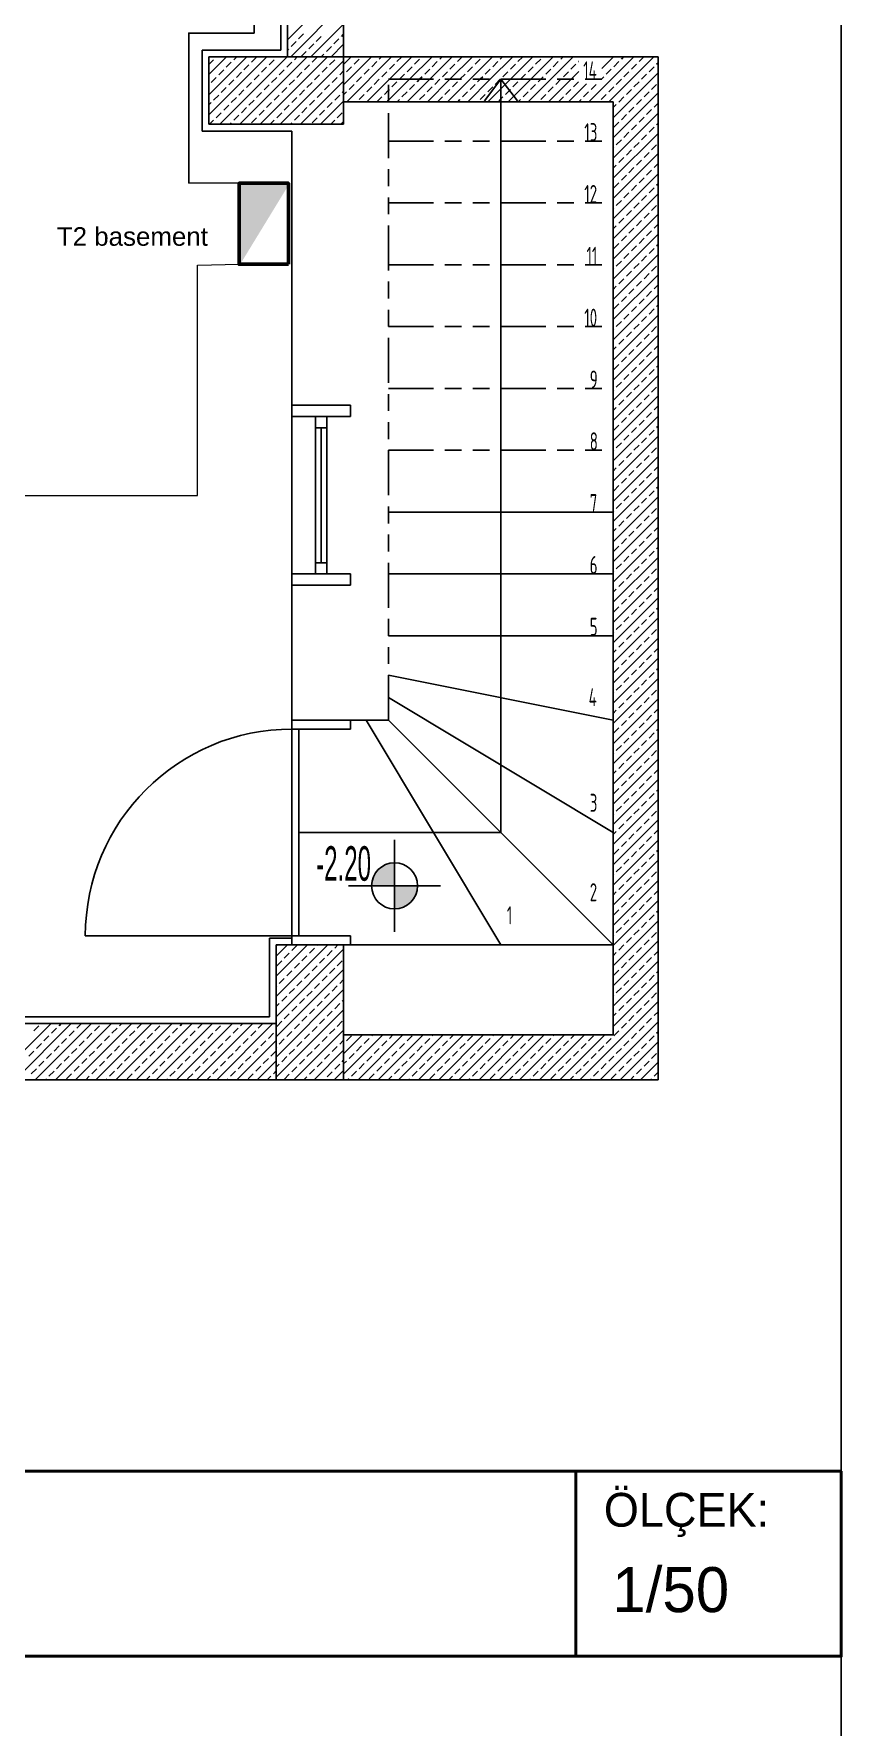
# Model space of a CAD drawing. Header units: millimetres. Extents: x 8112 to 17957, y 1641 to 8364.
# Drawn here: x 9426 to 9785, y 3141 to 3894 of the extents above; entities that cross this region are included whole.
import ezdxf

# ---------------------------------------------------------------- set-up
doc = ezdxf.new("R2010")
doc.units = ezdxf.units.MM
doc.linetypes.add('CURRENT_NRL surrounding area$0${ Tapered Dash }', pattern=[10, 4, -1, 1.5, -1, 1.5, -1])
for name, color, linetype, lineweight in [('A-Antet', 255, 'Continuous', 40), ('besleme', 40, 'Continuous', 50), ('priz', 4, 'Continuous', 25), ('ışık', 90, 'Continuous', 20)]:
    doc.layers.add(name, color=color, linetype=linetype, lineweight=lineweight)
doc.layers.add('MİMARİ', color=251, linetype='Continuous')
doc.styles.add('gabriola', font='GOTHIC.TTF')
doc.styles.get("Standard").update_dxf_attribs({"font": 'arial.ttf'})
doc.styles.add('style1', font='isocpeur.ttf', dxfattribs={"width": 0.6})

msp = doc.modelspace()

# ---------------------------------------------------------------- hatches: boundary and pattern name
at = {"layer": 'besleme'}
msp.add_hatch(color=256, dxfattribs=at).paths.add_polyline_path([(9517.37, 3790.95), (9517.37, 3826.95), (9539.37, 3826.95)])
at = {"layer": 'MİMARİ', "true_color": 0x636466}
h = msp.add_hatch(color=251, dxfattribs=at)
h.paths.add_polyline_path([(9586.27, 3504.58), (9586.27, 3514.82), (9596.5, 3514.82, -0.414214)])
h.paths.add_polyline_path([(9586.27, 3514.82), (9576.03, 3514.82, -0.414214), (9586.27, 3525.06)])

# ---------------------------------------------------------------- linework, layer by layer
msp.add_line((9785.09, 4640.64), (9785.09, 1659.31))
at = {"layer": 'A-Antet'}
for points in [[(9667.02, 3254.42), (9116.49, 3254.42), (9116.49, 3172.18), (9667.02, 3172.18)], [(9785.09, 3254.42), (9667.02, 3254.42), (9667.02, 3172.18), (9785.09, 3172.18)]]:
    msp.add_lwpolyline(points, close=True, dxfattribs=at)
at = {"layer": 'besleme'}
msp.add_lwpolyline([(9539.03, 3791.28), (9539.03, 3827.28), (9517.03, 3827.28), (9517.03, 3791.28)], close=True, dxfattribs=at)
at = {"layer": 'MİMARİ', "color": 251, "true_color": 0x636466}
for p, q in [((9535.61, 3886.52), (9535.61, 4090.52)), ((9538.61, 4093.52), (9538.61, 3883.52)), ((9563.61, 4093.52), (9563.61, 3883.52)), ((9500.61, 3850.52), (9500.61, 3886.52)), ((9500.61, 3886.52), (9535.61, 3886.52)), ((9503.61, 3853.52), (9503.61, 3883.52)), ((9503.61, 3883.52), (9563.61, 3883.52)), ((9563.61, 3883.52), (9563.61, 3853.52)), ((9563.61, 3883.52), (9703.61, 3883.52)), ((9703.61, 3428.52), (9703.61, 3883.52)), ((9626.28, 3863.99), (9633.61, 3873.52)), ((9633.61, 3873.52), (9633.61, 3538.52)), ((9640.94, 3863.99), (9633.61, 3873.52)), ((9563.61, 3863.52), (9683.61, 3863.52)), ((9683.61, 3448.52), (9683.61, 3863.52)), ((9540.61, 3850.52), (9500.61, 3850.52)), ((9563.61, 3853.52), (9503.61, 3853.52)), ((9540.61, 3491.52), (9540.61, 3850.52)), ((9543.61, 3728.52), (9563.61, 3728.52)), ((9583.61, 3681.02), (9683.61, 3681.02)), ((9583.61, 3653.52), (9683.61, 3653.52)), ((9543.61, 3648.52), (9563.61, 3648.52)), ((9583.61, 3626.02), (9683.61, 3626.02)), ((9683.61, 3588.52), (9583.61, 3608.52)), ((9683.61, 3538.52), (9583.61, 3598.52)), ((9566.61, 3588.52), (9540.61, 3588.52)), ((9540.61, 3588.52), (9540.61, 3584.52)), ((9583.61, 3588.52), (9563.61, 3588.52)), ((9566.61, 3584.52), (9566.61, 3588.52)), ((9633.61, 3488.52), (9573.61, 3588.52)), ((9683.61, 3488.52), (9583.61, 3588.52)), ((9540.61, 3584.52), (9566.61, 3584.52)), ((9543.61, 3584.52), (9543.61, 3492.52)), ((9543.61, 3538.52), (9633.61, 3538.52)), ((9586.27, 3535.29), (9586.27, 3494.34)), ((9586.27, 3525.06), (9586.27, 3504.58)), ((9606.74, 3514.82), (9565.79, 3514.82)), ((9576.03, 3514.82), (9565.79, 3514.82)), ((9596.5, 3514.82), (9576.03, 3514.82)), ((9586.27, 3504.58), (9586.27, 3494.34)), ((9540.61, 3492.52), (9448.61, 3492.52)), ((9530.61, 3456.52), (9530.61, 3491.52)), ((9530.61, 3491.52), (9540.61, 3491.52)), ((9533.61, 3428.52), (9533.61, 3488.52)), ((9533.61, 3488.52), (9563.61, 3488.52)), ((9566.61, 3492.52), (9540.61, 3492.52)), ((9540.61, 3492.52), (9540.61, 3488.52)), ((9540.61, 3488.52), (9566.61, 3488.52)), ((9563.61, 3488.52), (9563.61, 3428.52)), ((9563.61, 3488.52), (9683.61, 3488.52)), ((9566.61, 3488.52), (9566.61, 3492.52)), ((9533.61, 3453.52), (8978.61, 3453.52)), ((8981.61, 3456.52), (9530.61, 3456.52)), ((9563.61, 3448.52), (9683.61, 3448.52)), ((9533.61, 3428.52), (8978.61, 3428.52)), ((9563.61, 3428.52), (9533.61, 3428.52)), ((9563.61, 3428.52), (9703.61, 3428.52))]:
    msp.add_line(p, q, dxfattribs=at)
at = {"layer": 'MİMARİ', "color": 251, "linetype": 'Continuous', "true_color": 0x636466}
for p, q in [((9538.61, 3891.03), (9563.61, 3916.03)), ((9540.08, 3883.52), (9563.61, 3907.05)), ((9543.55, 3891.49), (9545.8, 3893.73)), ((9549.06, 3883.52), (9563.61, 3898.07)), ((9562.64, 3892.61), (9563.61, 3893.58)), ((9538.61, 3886.54), (9539.06, 3887)), ((9540.18, 3888.12), (9542.43, 3890.36)), ((9548.04, 3887), (9550.29, 3889.24)), ((9551.41, 3890.36), (9553.66, 3892.61)), ((9555.9, 3885.87), (9558.15, 3888.12)), ((9558.04, 3883.52), (9563.61, 3889.09)), ((9559.27, 3889.24), (9561.51, 3891.49)), ((9503.61, 3875.62), (9511.51, 3883.52)), ((9503.61, 3866.64), (9520.49, 3883.52)), ((9503.61, 3857.66), (9529.47, 3883.52)), ((9503.61, 3880.11), (9505.74, 3882.24)), ((9506.86, 3883.36), (9507.02, 3883.52)), ((9508.45, 3853.52), (9538.45, 3883.52)), ((9511.35, 3878.87), (9513.6, 3881.12)), ((9514.72, 3882.24), (9516, 3883.52)), ((9517.43, 3853.52), (9547.43, 3883.52)), ((9519.21, 3877.75), (9521.45, 3880)), ((9522.58, 3881.12), (9524.82, 3883.36)), ((9526.41, 3853.52), (9556.41, 3883.52)), ((9527.07, 3876.63), (9529.31, 3878.87)), ((9530.43, 3880), (9532.68, 3882.24)), ((9533.8, 3883.36), (9533.96, 3883.52)), ((9535.39, 3853.52), (9563.61, 3881.74)), ((9538.29, 3878.87), (9540.54, 3881.12)), ((9541.66, 3882.24), (9542.94, 3883.52)), ((9544.67, 3883.63), (9546.92, 3885.87)), ((9546.15, 3877.75), (9548.39, 3880)), ((9549.52, 3881.12), (9551.76, 3883.36)), ((9553.55, 3883.52), (9554.78, 3884.75)), ((9554.01, 3876.63), (9556.25, 3878.87)), ((9557.37, 3880), (9559.62, 3882.24)), ((9560.74, 3883.36), (9560.9, 3883.52)), ((9562.53, 3883.52), (9562.64, 3883.63)), ((9563.61, 3880.11), (9567.02, 3883.52)), ((9563.61, 3871.13), (9576, 3883.52)), ((9564.88, 3876.89), (9567.13, 3879.14)), ((9564.98, 3863.52), (9584.98, 3883.52)), ((9568.25, 3880.26), (9570.49, 3882.51)), ((9576.11, 3879.14), (9578.35, 3881.38)), ((9579.47, 3882.51), (9580.49, 3883.52)), ((9583.96, 3873.52), (9593.96, 3883.52)), ((9583.96, 3878.01), (9586.21, 3880.26)), ((9587.33, 3881.38), (9589.47, 3883.52)), ((9591.82, 3876.89), (9594.07, 3879.14)), ((9592.94, 3873.52), (9602.94, 3883.52)), ((9595.19, 3880.26), (9597.43, 3882.51)), ((9601.92, 3873.52), (9611.92, 3883.52)), ((9603.05, 3879.14), (9605.29, 3881.38)), ((9606.41, 3882.51), (9607.43, 3883.52)), ((9610.9, 3873.52), (9620.9, 3883.52)), ((9610.9, 3878.01), (9613.15, 3880.26)), ((9614.27, 3881.38), (9616.41, 3883.52)), ((9618.76, 3876.89), (9621.01, 3879.14)), ((9619.88, 3873.52), (9629.88, 3883.52)), ((9622.13, 3880.26), (9624.37, 3882.51)), ((9628.86, 3873.52), (9638.86, 3883.52)), ((9629.99, 3879.14), (9632.23, 3881.38)), ((9633.35, 3882.51), (9634.37, 3883.52)), ((9633.61, 3869.29), (9647.84, 3883.52)), ((9636.82, 3863.52), (9656.82, 3883.52)), ((9637.85, 3878.01), (9640.09, 3880.26)), ((9641.21, 3881.38), (9643.35, 3883.52)), ((9645.7, 3876.89), (9647.95, 3879.14)), ((9645.8, 3863.52), (9665.8, 3883.52)), ((9649.07, 3880.26), (9651.32, 3882.51)), ((9656.93, 3879.14), (9659.17, 3881.38)), ((9660.3, 3882.51), (9661.31, 3883.52)), ((9664.79, 3878.01), (9667.03, 3880.26)), ((9668.15, 3881.38), (9668.28, 3881.51)), ((9670.29, 3883.52), (9670.29, 3883.52)), ((9672.74, 3863.52), (9692.74, 3883.52)), ((9674.78, 3883.52), (9674.78, 3883.52)), ((9678.52, 3878.28), (9683.76, 3883.52)), ((9681.72, 3863.52), (9701.72, 3883.52)), ((9683.87, 3879.14), (9686.11, 3881.38)), ((9687.24, 3882.51), (9688.25, 3883.52)), ((9691.73, 3878.01), (9693.97, 3880.26)), ((9695.09, 3881.38), (9697.23, 3883.52)), ((9699.58, 3876.89), (9701.83, 3879.14)), ((9702.95, 3880.26), (9703.61, 3880.92)), ((9504.62, 3872.14), (9506.86, 3874.38)), ((9507.98, 3875.51), (9510.23, 3877.75)), ((9512.47, 3871.02), (9514.72, 3873.26)), ((9515.84, 3874.38), (9518.09, 3876.63)), ((9520.33, 3869.89), (9522.58, 3872.14)), ((9523.7, 3873.26), (9525.94, 3875.51)), ((9528.19, 3868.77), (9530.43, 3871.02)), ((9531.56, 3872.14), (9533.8, 3874.38)), ((9534.92, 3875.51), (9537.17, 3877.75)), ((9539.41, 3871.02), (9541.66, 3873.26)), ((9542.78, 3874.38), (9545.03, 3876.63)), ((9544.37, 3853.52), (9563.61, 3872.76)), ((9547.27, 3869.89), (9549.52, 3872.14)), ((9550.64, 3873.26), (9552.88, 3875.51)), ((9555.13, 3868.77), (9557.37, 3871.02)), ((9558.5, 3872.14), (9560.74, 3874.38)), ((9561.86, 3875.51), (9563.61, 3877.25)), ((9563.61, 3875.62), (9563.76, 3875.77)), ((9566, 3869.03), (9568.25, 3871.28)), ((9569.37, 3872.4), (9571.62, 3874.65)), ((9572.74, 3875.77), (9574.98, 3878.01)), ((9573.96, 3863.52), (9583.61, 3873.17)), ((9577.23, 3871.28), (9579.47, 3873.52)), ((9580.6, 3874.65), (9582.84, 3876.89)), ((9583.61, 3873.17), (9583.96, 3873.52)), ((9583.61, 3864.19), (9592.94, 3873.52)), ((9585.09, 3870.16), (9587.33, 3872.4)), ((9588.45, 3873.52), (9590.7, 3875.77)), ((9591.92, 3863.52), (9601.92, 3873.52)), ((9592.94, 3869.03), (9595.19, 3871.28)), ((9596.31, 3872.4), (9597.43, 3873.52)), ((9597.43, 3873.52), (9598.56, 3874.65)), ((9599.68, 3875.77), (9601.92, 3878.01)), ((9600.9, 3863.52), (9610.9, 3873.52)), ((9604.17, 3871.28), (9606.41, 3873.52)), ((9606.41, 3873.52), (9606.41, 3873.52)), ((9607.54, 3874.65), (9609.78, 3876.89)), ((9609.88, 3863.52), (9619.88, 3873.52)), ((9612.03, 3870.16), (9614.27, 3872.4)), ((9615.39, 3873.52), (9617.64, 3875.77)), ((9618.86, 3863.52), (9628.86, 3873.52)), ((9619.88, 3869.03), (9622.13, 3871.28)), ((9623.25, 3872.4), (9624.37, 3873.52)), ((9624.37, 3873.52), (9625.5, 3874.65)), ((9626.62, 3875.77), (9628.86, 3878.01)), ((9631.11, 3871.28), (9633.35, 3873.52)), ((9633.35, 3873.52), (9633.35, 3873.52)), ((9634.48, 3874.65), (9636.72, 3876.89)), ((9638.97, 3870.16), (9641.21, 3872.4)), ((9642.34, 3873.52), (9644.58, 3875.77)), ((9646.83, 3869.03), (9649.07, 3871.28)), ((9650.19, 3872.4), (9652.44, 3874.65)), ((9653.56, 3875.77), (9655.81, 3878.01)), ((9654.78, 3863.52), (9668.28, 3877.02)), ((9658.05, 3871.28), (9660.3, 3873.52)), ((9661.42, 3874.65), (9663.66, 3876.89)), ((9663.76, 3863.52), (9671.76, 3871.52)), ((9665.91, 3870.16), (9668.15, 3872.4)), ((9673.77, 3869.03), (9676.01, 3871.28)), ((9678.52, 3873.79), (9679.38, 3874.65)), ((9680.5, 3875.77), (9682.75, 3878.01)), ((9683.61, 3856.43), (9703.61, 3876.43)), ((9684.99, 3871.28), (9687.24, 3873.52)), ((9688.36, 3874.65), (9690.6, 3876.89)), ((9692.85, 3870.16), (9695.09, 3872.4)), ((9696.22, 3873.52), (9698.46, 3875.77)), ((9700.71, 3869.03), (9702.95, 3871.28)), ((9505.74, 3864.28), (9507.98, 3866.53)), ((9509.11, 3867.65), (9511.35, 3869.89)), ((9513.6, 3863.16), (9515.84, 3865.4)), ((9516.96, 3866.53), (9519.21, 3868.77)), ((9521.45, 3862.04), (9523.7, 3864.28)), ((9524.82, 3865.4), (9527.07, 3867.65)), ((9532.68, 3864.28), (9534.92, 3866.53)), ((9536.05, 3867.65), (9538.29, 3869.89)), ((9540.54, 3863.16), (9542.78, 3865.4)), ((9543.9, 3866.53), (9546.15, 3868.77)), ((9548.39, 3862.04), (9550.64, 3864.28)), ((9551.76, 3865.4), (9554.01, 3867.65)), ((9553.35, 3853.52), (9563.61, 3863.78)), ((9559.62, 3864.28), (9561.86, 3866.53)), ((9562.99, 3867.65), (9563.61, 3868.27)), ((9563.61, 3866.64), (9564.88, 3867.91)), ((9570.49, 3864.54), (9572.74, 3866.79)), ((9573.86, 3867.91), (9576.11, 3870.16)), ((9578.45, 3863.52), (9580.6, 3865.67)), ((9581.72, 3866.79), (9583.61, 3868.68)), ((9582.94, 3863.52), (9583.61, 3864.19)), ((9583.61, 3868.68), (9583.96, 3869.03)), ((9587.43, 3863.52), (9588.45, 3864.54)), ((9589.58, 3865.67), (9591.82, 3867.91)), ((9597.43, 3864.54), (9599.68, 3866.79)), ((9600.8, 3867.91), (9603.05, 3870.16)), ((9605.39, 3863.52), (9607.54, 3865.67)), ((9608.66, 3866.79), (9610.9, 3869.03)), ((9614.37, 3863.52), (9615.39, 3864.54)), ((9616.52, 3865.67), (9618.76, 3867.91)), ((9624.37, 3864.54), (9626.62, 3866.79)), ((9627.74, 3867.91), (9629.99, 3870.16)), ((9627.84, 3863.52), (9633.61, 3869.29)), ((9632.33, 3863.52), (9633.61, 3864.8)), ((9633.61, 3864.8), (9634.48, 3865.67)), ((9635.6, 3866.79), (9637.85, 3869.03)), ((9641.31, 3863.52), (9642.34, 3864.54)), ((9643.46, 3865.67), (9645.7, 3867.91)), ((9651.32, 3864.54), (9653.56, 3866.79)), ((9654.68, 3867.91), (9656.93, 3870.16)), ((9659.27, 3863.52), (9661.42, 3865.67)), ((9662.54, 3866.79), (9664.79, 3869.03)), ((9668.25, 3863.52), (9669.28, 3864.54)), ((9670.4, 3865.67), (9672.64, 3867.91)), ((9678.26, 3864.54), (9680.5, 3866.79)), ((9681.62, 3867.91), (9683.87, 3870.16)), ((9683.61, 3847.45), (9703.61, 3867.45)), ((9686.11, 3863.42), (9688.36, 3865.67)), ((9689.48, 3866.79), (9691.73, 3869.03)), ((9693.97, 3862.3), (9696.22, 3864.54)), ((9697.34, 3865.67), (9699.58, 3867.91)), ((9503.61, 3862.15), (9504.62, 3863.16)), ((9506.86, 3856.42), (9509.11, 3858.67)), ((9510.23, 3859.79), (9512.47, 3862.04)), ((9514.72, 3855.3), (9516.96, 3857.55)), ((9518.09, 3858.67), (9520.33, 3860.91)), ((9522.58, 3854.18), (9524.82, 3856.42)), ((9525.94, 3857.55), (9528.19, 3859.79)), ((9529.31, 3860.91), (9531.56, 3863.16)), ((9533.8, 3856.42), (9536.05, 3858.67)), ((9537.17, 3859.79), (9539.41, 3862.04)), ((9541.66, 3855.3), (9543.9, 3857.55)), ((9545.03, 3858.67), (9547.27, 3860.91)), ((9549.52, 3854.18), (9551.76, 3856.42)), ((9552.88, 3857.55), (9555.13, 3859.79)), ((9556.25, 3860.91), (9558.5, 3863.16)), ((9560.74, 3856.42), (9562.99, 3858.67)), ((9683.61, 3860.92), (9684.99, 3862.3)), ((9683.61, 3838.47), (9703.61, 3858.47)), ((9687.24, 3855.56), (9689.48, 3857.81)), ((9690.6, 3858.93), (9692.85, 3861.18)), ((9695.09, 3854.44), (9697.34, 3856.69)), ((9698.46, 3857.81), (9700.71, 3860.05)), ((9701.83, 3861.18), (9703.61, 3862.96)), ((9503.96, 3853.52), (9505.74, 3855.3)), ((9512.94, 3853.52), (9513.6, 3854.18)), ((9530.9, 3853.52), (9532.68, 3855.3)), ((9539.88, 3853.52), (9540.54, 3854.18)), ((9557.84, 3853.52), (9559.62, 3855.3)), ((9562.33, 3853.52), (9563.61, 3854.8)), ((9683.61, 3829.49), (9703.61, 3849.49)), ((9683.87, 3852.2), (9686.11, 3854.44)), ((9688.36, 3847.71), (9690.6, 3849.95)), ((9691.73, 3851.07), (9693.97, 3853.32)), ((9696.22, 3846.58), (9698.46, 3848.83)), ((9699.58, 3849.95), (9701.83, 3852.2)), ((9702.95, 3853.32), (9703.61, 3853.98)), ((9683.61, 3842.96), (9683.87, 3843.22)), ((9684.99, 3844.34), (9687.24, 3846.58)), ((9689.48, 3839.85), (9691.73, 3842.09)), ((9692.85, 3843.22), (9695.09, 3845.46)), ((9697.34, 3838.73), (9699.58, 3840.97)), ((9700.71, 3842.09), (9702.95, 3844.34)), ((9683.61, 3820.51), (9703.61, 3840.51)), ((9683.61, 3833.98), (9684.99, 3835.36)), ((9686.11, 3836.48), (9688.36, 3838.73)), ((9690.6, 3831.99), (9692.85, 3834.24)), ((9693.97, 3835.36), (9696.22, 3837.6)), ((9701.83, 3834.24), (9703.61, 3836.02)), ((9683.61, 3811.53), (9703.61, 3831.53)), ((9683.87, 3825.26), (9686.11, 3827.5)), ((9687.24, 3828.62), (9689.48, 3830.87)), ((9691.73, 3824.13), (9693.97, 3826.38)), ((9695.09, 3827.5), (9697.34, 3829.75)), ((9698.46, 3830.87), (9700.71, 3833.11)), ((9702.95, 3826.38), (9703.61, 3827.04)), ((9683.61, 3802.55), (9703.61, 3822.55)), ((9684.99, 3817.4), (9687.24, 3819.64)), ((9688.36, 3820.77), (9690.6, 3823.01)), ((9692.85, 3816.28), (9695.09, 3818.52)), ((9696.22, 3819.64), (9698.46, 3821.89)), ((9699.58, 3823.01), (9701.83, 3825.26)), ((9683.61, 3816.02), (9683.87, 3816.28)), ((9683.61, 3793.56), (9703.61, 3813.56)), ((9686.11, 3809.54), (9688.36, 3811.79)), ((9689.48, 3812.91), (9691.73, 3815.15)), ((9693.97, 3808.42), (9696.22, 3810.66)), ((9697.34, 3811.79), (9699.58, 3814.03)), ((9700.71, 3815.15), (9702.95, 3817.4)), ((9683.61, 3807.04), (9684.99, 3808.42)), ((9683.61, 3784.58), (9703.61, 3804.58)), ((9687.24, 3801.68), (9689.48, 3803.93)), ((9690.6, 3805.05), (9692.85, 3807.3)), ((9698.46, 3803.93), (9700.71, 3806.17)), ((9701.83, 3807.3), (9703.61, 3809.07)), ((9683.61, 3775.6), (9703.61, 3795.6)), ((9683.87, 3798.32), (9686.11, 3800.56)), ((9688.36, 3793.83), (9690.6, 3796.07)), ((9691.73, 3797.19), (9693.97, 3799.44)), ((9695.09, 3800.56), (9697.34, 3802.81)), ((9699.58, 3796.07), (9701.83, 3798.32)), ((9702.95, 3799.44), (9703.61, 3800.09)), ((9683.61, 3789.07), (9683.87, 3789.33)), ((9684.99, 3790.46), (9687.24, 3792.7)), ((9689.48, 3785.97), (9691.73, 3788.21)), ((9692.85, 3789.33), (9695.09, 3791.58)), ((9696.22, 3792.7), (9698.46, 3794.95)), ((9700.71, 3788.21), (9702.95, 3790.46)), ((9683.61, 3766.62), (9703.61, 3786.62)), ((9683.61, 3780.09), (9684.99, 3781.48)), ((9686.11, 3782.6), (9688.36, 3784.84)), ((9693.97, 3781.48), (9696.22, 3783.72)), ((9697.34, 3784.84), (9699.58, 3787.09)), ((9701.83, 3780.35), (9703.61, 3782.13)), ((9683.61, 3757.64), (9703.61, 3777.64)), ((9683.87, 3771.37), (9686.11, 3773.62)), ((9687.24, 3774.74), (9689.48, 3776.99)), ((9690.6, 3778.11), (9692.85, 3780.35)), ((9695.09, 3773.62), (9697.34, 3775.86)), ((9698.46, 3776.99), (9700.71, 3779.23)), ((9702.95, 3772.5), (9703.61, 3773.15)), ((9683.61, 3748.66), (9703.61, 3768.66)), ((9684.99, 3763.52), (9687.24, 3765.76)), ((9688.36, 3766.88), (9690.6, 3769.13)), ((9691.73, 3770.25), (9693.97, 3772.5)), ((9696.22, 3765.76), (9698.46, 3768.01)), ((9699.58, 3769.13), (9701.83, 3771.37)), ((9683.61, 3762.13), (9683.87, 3762.39)), ((9683.61, 3739.68), (9703.61, 3759.68)), ((9689.48, 3759.03), (9691.73, 3761.27)), ((9692.85, 3762.39), (9695.09, 3764.64)), ((9697.34, 3757.9), (9699.58, 3760.15)), ((9700.71, 3761.27), (9702.95, 3763.52)), ((9683.61, 3753.15), (9684.99, 3754.54)), ((9683.61, 3730.7), (9703.61, 3750.7)), ((9686.11, 3755.66), (9688.36, 3757.9)), ((9690.6, 3751.17), (9692.85, 3753.41)), ((9693.97, 3754.54), (9696.22, 3756.78)), ((9698.46, 3750.05), (9700.71, 3752.29)), ((9701.83, 3753.41), (9703.61, 3755.19)), ((9683.87, 3744.43), (9686.11, 3746.68)), ((9687.24, 3747.8), (9689.48, 3750.05)), ((9691.73, 3743.31), (9693.97, 3745.56)), ((9695.09, 3746.68), (9697.34, 3748.92)), ((9699.58, 3742.19), (9701.83, 3744.43)), ((9702.95, 3745.56), (9703.61, 3746.21)), ((9683.61, 3721.72), (9703.61, 3741.72)), ((9683.61, 3735.19), (9683.87, 3735.45)), ((9684.99, 3736.58), (9687.24, 3738.82)), ((9688.36, 3739.94), (9690.6, 3742.19)), ((9692.85, 3735.45), (9695.09, 3737.7)), ((9696.22, 3738.82), (9698.46, 3741.07)), ((9700.71, 3734.33), (9702.95, 3736.58)), ((9683.61, 3712.74), (9703.61, 3732.74)), ((9686.11, 3728.72), (9688.36, 3730.96)), ((9689.48, 3732.09), (9691.73, 3734.33)), ((9693.97, 3727.6), (9696.22, 3729.84)), ((9697.34, 3730.96), (9699.58, 3733.21)), ((9701.83, 3726.47), (9703.61, 3728.25)), ((9683.61, 3726.21), (9684.99, 3727.6)), ((9683.61, 3703.76), (9703.61, 3723.76)), ((9687.24, 3720.86), (9689.48, 3723.11)), ((9690.6, 3724.23), (9692.85, 3726.47)), ((9695.09, 3719.74), (9697.34, 3721.98)), ((9698.46, 3723.11), (9700.71, 3725.35)), ((9683.61, 3694.78), (9703.61, 3714.78)), ((9683.87, 3717.49), (9686.11, 3719.74)), ((9688.36, 3713), (9690.6, 3715.25)), ((9691.73, 3716.37), (9693.97, 3718.62)), ((9696.22, 3711.88), (9698.46, 3714.13)), ((9699.58, 3715.25), (9701.83, 3717.49)), ((9702.95, 3718.62), (9703.61, 3719.27)), ((9683.61, 3708.25), (9683.87, 3708.51)), ((9683.61, 3685.8), (9703.61, 3705.8)), ((9684.99, 3709.64), (9687.24, 3711.88)), ((9689.48, 3705.15), (9691.73, 3707.39)), ((9692.85, 3708.51), (9695.09, 3710.76)), ((9697.34, 3704.02), (9699.58, 3706.27)), ((9700.71, 3707.39), (9702.95, 3709.64)), ((9683.61, 3699.27), (9684.99, 3700.65)), ((9686.11, 3701.78), (9688.36, 3704.02)), ((9690.6, 3697.29), (9692.85, 3699.53)), ((9693.97, 3700.65), (9696.22, 3702.9)), ((9698.46, 3696.16), (9700.71, 3698.41)), ((9701.83, 3699.53), (9703.61, 3701.31)), ((9683.61, 3676.82), (9703.61, 3696.82)), ((9683.87, 3690.55), (9686.11, 3692.8)), ((9687.24, 3693.92), (9689.48, 3696.16)), ((9691.73, 3689.43), (9693.97, 3691.67)), ((9695.09, 3692.8), (9697.34, 3695.04)), ((9699.58, 3688.31), (9701.83, 3690.55)), ((9702.95, 3691.67), (9703.61, 3692.33)), ((9683.61, 3667.84), (9703.61, 3687.84)), ((9684.99, 3682.69), (9687.24, 3684.94)), ((9688.36, 3686.06), (9690.6, 3688.31)), ((9692.85, 3681.57), (9695.09, 3683.82)), ((9696.22, 3684.94), (9698.46, 3687.18)), ((9700.71, 3680.45), (9702.95, 3682.69)), ((9683.61, 3681.31), (9683.87, 3681.57)), ((9683.61, 3658.86), (9703.61, 3678.86)), ((9686.11, 3674.84), (9688.36, 3677.08)), ((9689.48, 3678.2), (9691.73, 3680.45)), ((9693.97, 3673.71), (9696.22, 3675.96)), ((9697.34, 3677.08), (9699.58, 3679.33)), ((9683.61, 3672.33), (9684.99, 3673.71)), ((9683.61, 3649.88), (9703.61, 3669.88)), ((9687.24, 3666.98), (9689.48, 3669.22)), ((9690.6, 3670.35), (9692.85, 3672.59)), ((9695.09, 3665.86), (9697.34, 3668.1)), ((9698.46, 3669.22), (9700.71, 3671.47)), ((9701.83, 3672.59), (9703.61, 3674.37)), ((9683.61, 3640.9), (9703.61, 3660.9)), ((9683.87, 3663.61), (9686.11, 3665.86)), ((9688.36, 3659.12), (9690.6, 3661.37)), ((9691.73, 3662.49), (9693.97, 3664.73)), ((9696.22, 3658), (9698.46, 3660.24)), ((9699.58, 3661.37), (9701.83, 3663.61)), ((9702.95, 3664.73), (9703.61, 3665.39)), ((9683.61, 3654.37), (9683.87, 3654.63)), ((9684.99, 3655.75), (9687.24, 3658)), ((9689.48, 3651.26), (9691.73, 3653.51)), ((9692.85, 3654.63), (9695.09, 3656.88)), ((9700.71, 3653.51), (9702.95, 3655.75)), ((9683.61, 3631.92), (9703.61, 3651.92)), ((9683.61, 3645.39), (9684.99, 3646.77)), ((9686.11, 3647.9), (9688.36, 3650.14)), ((9690.6, 3643.41), (9692.85, 3645.65)), ((9693.97, 3646.77), (9696.22, 3649.02)), ((9697.34, 3650.14), (9699.58, 3652.39)), ((9701.83, 3645.65), (9703.61, 3647.43)), ((9683.61, 3622.94), (9703.61, 3642.94)), ((9683.87, 3636.67), (9686.11, 3638.92)), ((9687.24, 3640.04), (9689.48, 3642.28)), ((9691.73, 3635.55), (9693.97, 3637.79)), ((9695.09, 3638.92), (9697.34, 3641.16)), ((9698.46, 3642.28), (9700.71, 3644.53)), ((9702.95, 3637.79), (9703.61, 3638.45)), ((9683.61, 3613.96), (9703.61, 3633.96)), ((9684.99, 3628.81), (9687.24, 3631.06)), ((9688.36, 3632.18), (9690.6, 3634.43)), ((9692.85, 3627.69), (9695.09, 3629.94)), ((9696.22, 3631.06), (9698.46, 3633.3)), ((9699.58, 3634.43), (9701.83, 3636.67)), ((9683.61, 3627.43), (9683.87, 3627.69)), ((9683.61, 3604.98), (9703.61, 3624.98)), ((9686.11, 3620.96), (9688.36, 3623.2)), ((9689.48, 3624.32), (9691.73, 3626.57)), ((9697.34, 3623.2), (9699.58, 3625.45)), ((9700.71, 3626.57), (9702.95, 3628.81)), ((9683.61, 3618.45), (9684.99, 3619.83)), ((9683.61, 3596), (9703.61, 3616)), ((9687.24, 3613.1), (9689.48, 3615.34)), ((9690.6, 3616.46), (9692.85, 3618.71)), ((9693.97, 3619.83), (9696.22, 3622.08)), ((9698.46, 3615.34), (9700.71, 3617.59)), ((9701.83, 3618.71), (9703.61, 3620.49)), ((9683.87, 3609.73), (9686.11, 3611.97)), ((9688.36, 3605.24), (9690.6, 3607.48)), ((9691.73, 3608.61), (9693.97, 3610.85)), ((9695.09, 3611.97), (9697.34, 3614.22)), ((9699.58, 3607.48), (9701.83, 3609.73)), ((9702.95, 3610.85), (9703.61, 3611.51)), ((9683.61, 3587.02), (9703.61, 3607.02)), ((9683.61, 3600.49), (9683.87, 3600.75)), ((9684.99, 3601.87), (9687.24, 3604.12)), ((9692.85, 3600.75), (9695.09, 3602.99)), ((9696.22, 3604.12), (9698.46, 3606.36)), ((9700.71, 3599.63), (9702.95, 3601.87)), ((9683.61, 3578.04), (9703.61, 3598.04)), ((9683.61, 3591.51), (9684.99, 3592.89)), ((9686.11, 3594.01), (9688.36, 3596.26)), ((9689.48, 3597.38), (9691.73, 3599.63)), ((9693.97, 3592.89), (9696.22, 3595.14)), ((9697.34, 3596.26), (9699.58, 3598.5)), ((9701.83, 3591.77), (9703.61, 3593.55)), ((9683.61, 3569.06), (9703.61, 3589.06)), ((9683.87, 3582.79), (9686.11, 3585.03)), ((9687.24, 3586.16), (9689.48, 3588.4)), ((9690.6, 3589.52), (9692.85, 3591.77)), ((9695.09, 3585.03), (9697.34, 3587.28)), ((9698.46, 3588.4), (9700.71, 3590.65)), ((9683.61, 3560.08), (9703.61, 3580.08)), ((9688.36, 3578.3), (9690.6, 3580.54)), ((9691.73, 3581.67), (9693.97, 3583.91)), ((9696.22, 3577.18), (9698.46, 3579.42)), ((9699.58, 3580.54), (9701.83, 3582.79)), ((9702.95, 3583.91), (9703.61, 3584.57)), ((9683.61, 3573.55), (9683.87, 3573.81)), ((9683.61, 3551.1), (9703.61, 3571.1)), ((9684.99, 3574.93), (9687.24, 3577.18)), ((9689.48, 3570.44), (9691.73, 3572.69)), ((9692.85, 3573.81), (9695.09, 3576.05)), ((9697.34, 3569.32), (9699.58, 3571.56)), ((9700.71, 3572.69), (9702.95, 3574.93)), ((9683.61, 3564.57), (9684.99, 3565.95)), ((9686.11, 3567.07), (9688.36, 3569.32)), ((9690.6, 3562.58), (9692.85, 3564.83)), ((9693.97, 3565.95), (9696.22, 3568.2)), ((9698.46, 3561.46), (9700.71, 3563.71)), ((9701.83, 3564.83), (9703.61, 3566.61)), ((9683.61, 3542.12), (9703.61, 3562.12)), ((9683.87, 3555.85), (9686.11, 3558.09)), ((9687.24, 3559.22), (9689.48, 3561.46)), ((9691.73, 3554.73), (9693.97, 3556.97)), ((9695.09, 3558.09), (9697.34, 3560.34)), ((9699.58, 3553.6), (9701.83, 3555.85)), ((9702.95, 3556.97), (9703.61, 3557.63)), ((9683.61, 3533.14), (9703.61, 3553.14)), ((9684.99, 3547.99), (9687.24, 3550.24)), ((9688.36, 3551.36), (9690.6, 3553.6)), ((9692.85, 3546.87), (9695.09, 3549.11)), ((9696.22, 3550.24), (9698.46, 3552.48)), ((9700.71, 3545.75), (9702.95, 3547.99)), ((9683.61, 3546.61), (9683.87, 3546.87)), ((9683.61, 3524.16), (9703.61, 3544.16)), ((9686.11, 3540.13), (9688.36, 3542.38)), ((9689.48, 3543.5), (9691.73, 3545.75)), ((9693.97, 3539.01), (9696.22, 3541.26)), ((9697.34, 3542.38), (9699.58, 3544.62)), ((9701.83, 3537.89), (9703.61, 3539.67)), ((9683.61, 3537.63), (9684.99, 3539.01)), ((9683.61, 3515.18), (9703.61, 3535.18)), ((9687.24, 3532.28), (9689.48, 3534.52)), ((9690.6, 3535.64), (9692.85, 3537.89)), ((9695.09, 3531.15), (9697.34, 3533.4)), ((9698.46, 3534.52), (9700.71, 3536.77)), ((9683.61, 3506.2), (9703.61, 3526.2)), ((9683.87, 3528.91), (9686.11, 3531.15)), ((9688.36, 3524.42), (9690.6, 3526.66)), ((9691.73, 3527.78), (9693.97, 3530.03)), ((9696.22, 3523.29), (9698.46, 3525.54)), ((9699.58, 3526.66), (9701.83, 3528.91)), ((9702.95, 3530.03), (9703.61, 3530.69)), ((9683.61, 3519.67), (9683.87, 3519.93)), ((9683.61, 3497.22), (9703.61, 3517.22)), ((9684.99, 3521.05), (9687.24, 3523.29)), ((9689.48, 3516.56), (9691.73, 3518.8)), ((9692.85, 3519.93), (9695.09, 3522.17)), ((9697.34, 3515.44), (9699.58, 3517.68)), ((9700.71, 3518.8), (9702.95, 3521.05)), ((9683.61, 3510.69), (9684.99, 3512.07)), ((9686.11, 3513.19), (9688.36, 3515.44)), ((9690.6, 3508.7), (9692.85, 3510.95)), ((9693.97, 3512.07), (9696.22, 3514.31)), ((9698.46, 3507.58), (9700.71, 3509.82)), ((9701.83, 3510.95), (9703.61, 3512.73)), ((9683.61, 3488.24), (9703.61, 3508.24)), ((9683.87, 3501.97), (9686.11, 3504.21)), ((9687.24, 3505.33), (9689.48, 3507.58)), ((9691.73, 3500.84), (9693.97, 3503.09)), ((9695.09, 3504.21), (9697.34, 3506.46)), ((9699.58, 3499.72), (9701.83, 3501.97)), ((9702.95, 3503.09), (9703.61, 3503.75)), ((9683.61, 3479.26), (9703.61, 3499.26)), ((9684.99, 3494.11), (9687.24, 3496.35)), ((9688.36, 3497.48), (9690.6, 3499.72)), ((9692.85, 3492.99), (9695.09, 3495.23)), ((9696.22, 3496.35), (9698.46, 3498.6)), ((9533.61, 3483.55), (9538.58, 3488.52)), ((9533.61, 3474.57), (9547.56, 3488.52)), ((9533.61, 3465.59), (9556.54, 3488.52)), ((9533.61, 3488.04), (9534.09, 3488.52)), ((9540.54, 3485.99), (9542.78, 3488.23)), ((9548.39, 3484.87), (9550.64, 3487.11)), ((9551.76, 3488.23), (9552.05, 3488.52)), ((9559.62, 3487.11), (9561.03, 3488.52)), ((9683.61, 3492.73), (9683.87, 3492.99)), ((9683.61, 3470.28), (9703.61, 3490.28)), ((9686.11, 3486.25), (9688.36, 3488.5)), ((9689.48, 3489.62), (9691.73, 3491.86)), ((9693.97, 3485.13), (9696.22, 3487.37)), ((9697.34, 3488.5), (9699.58, 3490.74)), ((9700.71, 3491.86), (9702.95, 3494.11)), ((9533.61, 3456.61), (9563.61, 3486.61)), ((9533.8, 3479.25), (9536.05, 3481.5)), ((9537.17, 3482.62), (9539.41, 3484.87)), ((9541.66, 3478.13), (9543.9, 3480.38)), ((9545.03, 3481.5), (9547.27, 3483.74)), ((9552.88, 3480.38), (9555.13, 3482.62)), ((9556.25, 3483.74), (9558.5, 3485.99)), ((9560.74, 3479.25), (9562.99, 3481.5)), ((9683.61, 3483.75), (9684.99, 3485.13)), ((9683.61, 3461.3), (9703.61, 3481.3)), ((9687.24, 3478.39), (9689.48, 3480.64)), ((9690.6, 3481.76), (9692.85, 3484.01)), ((9695.09, 3477.27), (9697.34, 3479.52)), ((9698.46, 3480.64), (9700.71, 3482.88)), ((9701.83, 3484.01), (9703.61, 3485.79)), ((9533.61, 3447.63), (9563.61, 3477.63)), ((9534.92, 3471.4), (9537.17, 3473.64)), ((9538.29, 3474.76), (9540.54, 3477.01)), ((9542.78, 3470.27), (9545.03, 3472.52)), ((9546.15, 3473.64), (9548.39, 3475.89)), ((9549.52, 3477.01), (9551.76, 3479.25)), ((9554.01, 3472.52), (9556.25, 3474.76)), ((9557.37, 3475.89), (9559.62, 3478.13)), ((9561.86, 3471.4), (9563.61, 3473.14)), ((9683.61, 3452.32), (9703.61, 3472.32)), ((9683.87, 3475.03), (9686.11, 3477.27)), ((9688.36, 3470.54), (9690.6, 3472.78)), ((9691.73, 3473.9), (9693.97, 3476.15)), ((9699.58, 3472.78), (9701.83, 3475.03)), ((9702.95, 3476.15), (9703.61, 3476.81)), ((9533.61, 3470.08), (9533.8, 3470.27)), ((9533.61, 3438.65), (9563.61, 3468.65)), ((9536.05, 3463.54), (9538.29, 3465.78)), ((9539.41, 3466.9), (9541.66, 3469.15)), ((9543.9, 3462.41), (9546.15, 3464.66)), ((9547.27, 3465.78), (9549.52, 3468.03)), ((9550.64, 3469.15), (9552.88, 3471.4)), ((9555.13, 3464.66), (9557.37, 3466.9)), ((9558.5, 3468.03), (9560.74, 3470.27)), ((9683.61, 3465.79), (9683.87, 3466.05)), ((9684.99, 3467.17), (9687.24, 3469.41)), ((9689.48, 3462.68), (9691.73, 3464.92)), ((9692.85, 3466.05), (9695.09, 3468.29)), ((9696.22, 3469.41), (9698.46, 3471.66)), ((9700.71, 3464.92), (9702.95, 3467.17)), ((9533.61, 3461.1), (9534.92, 3462.41)), ((9533.61, 3429.67), (9563.61, 3459.67)), ((9537.17, 3455.68), (9539.41, 3457.92)), ((9540.54, 3459.05), (9542.78, 3461.29)), ((9545.03, 3454.56), (9547.27, 3456.8)), ((9548.39, 3457.92), (9550.64, 3460.17)), ((9551.76, 3461.29), (9554.01, 3463.54)), ((9556.25, 3456.8), (9558.5, 3459.05)), ((9559.62, 3460.17), (9561.86, 3462.41)), ((9562.99, 3463.54), (9563.61, 3464.16)), ((9668.79, 3428.52), (9703.61, 3463.33)), ((9683.61, 3456.81), (9684.99, 3458.19)), ((9686.11, 3459.31), (9688.36, 3461.56)), ((9690.6, 3454.82), (9692.85, 3457.07)), ((9693.97, 3458.19), (9696.22, 3460.43)), ((9697.34, 3461.56), (9699.58, 3463.8)), ((9701.83, 3457.07), (9703.61, 3458.84)), ((9408.37, 3428.52), (9433.37, 3453.52)), ((9417.35, 3428.52), (9442.35, 3453.52)), ((9425.69, 3450.33), (9427.93, 3452.58)), ((9426.33, 3428.52), (9451.33, 3453.52)), ((9433.54, 3449.21), (9435.79, 3451.45)), ((9435.31, 3428.52), (9460.31, 3453.52)), ((9436.91, 3452.58), (9437.86, 3453.52)), ((9441.4, 3448.09), (9443.65, 3450.33)), ((9444.29, 3428.52), (9469.29, 3453.52)), ((9444.77, 3451.45), (9446.84, 3453.52)), ((9449.26, 3446.96), (9451.5, 3449.21)), ((9452.63, 3450.33), (9454.87, 3452.58)), ((9453.27, 3428.52), (9478.27, 3453.52)), ((9460.48, 3449.21), (9462.73, 3451.45)), ((9462.25, 3428.52), (9487.25, 3453.52)), ((9463.85, 3452.58), (9464.8, 3453.52)), ((9468.34, 3448.09), (9470.59, 3450.33)), ((9471.23, 3428.52), (9496.23, 3453.52)), ((9471.71, 3451.45), (9473.78, 3453.52)), ((9476.2, 3446.96), (9478.45, 3449.21)), ((9479.57, 3450.33), (9481.81, 3452.58)), ((9480.21, 3428.52), (9505.21, 3453.52)), ((9487.43, 3449.21), (9489.67, 3451.45)), ((9489.19, 3428.52), (9514.19, 3453.52)), ((9490.79, 3452.58), (9491.74, 3453.52)), ((9495.28, 3448.09), (9497.53, 3450.33)), ((9498.17, 3428.52), (9523.17, 3453.52)), ((9498.65, 3451.45), (9500.72, 3453.52)), ((9503.14, 3446.96), (9505.39, 3449.21)), ((9506.51, 3450.33), (9508.75, 3452.58)), ((9507.15, 3428.52), (9532.15, 3453.52)), ((9514.37, 3449.21), (9516.61, 3451.45)), ((9517.73, 3452.58), (9518.68, 3453.52)), ((9522.22, 3448.09), (9524.47, 3450.33)), ((9525.59, 3451.45), (9527.66, 3453.52)), ((9530.08, 3446.96), (9532.33, 3449.21)), ((9533.45, 3450.33), (9533.61, 3450.49)), ((9533.8, 3452.31), (9536.05, 3454.56)), ((9538.29, 3447.82), (9540.54, 3450.07)), ((9541.44, 3428.52), (9563.61, 3450.69)), ((9541.66, 3451.19), (9543.9, 3453.43)), ((9549.52, 3450.07), (9551.76, 3452.31)), ((9552.88, 3453.43), (9555.13, 3455.68)), ((9557.37, 3448.94), (9559.62, 3451.19)), ((9560.74, 3452.31), (9562.99, 3454.56)), ((9677.77, 3428.52), (9703.61, 3454.35)), ((9683.87, 3448.09), (9686.11, 3450.33)), ((9687.24, 3451.45), (9689.48, 3453.7)), ((9691.73, 3446.96), (9693.97, 3449.21)), ((9695.09, 3450.33), (9697.34, 3452.58)), ((9698.46, 3453.7), (9700.71, 3455.94)), ((9702.95, 3449.21), (9703.61, 3449.86)), ((9426.81, 3442.47), (9429.05, 3444.72)), ((9430.18, 3445.84), (9432.42, 3448.09)), ((9434.67, 3441.35), (9436.91, 3443.6)), ((9438.03, 3444.72), (9440.28, 3446.96)), ((9442.52, 3440.23), (9444.77, 3442.47)), ((9445.89, 3443.6), (9448.14, 3445.84)), ((9453.75, 3442.47), (9455.99, 3444.72)), ((9457.12, 3445.84), (9459.36, 3448.09)), ((9461.61, 3441.35), (9463.85, 3443.6)), ((9464.98, 3444.72), (9467.22, 3446.96)), ((9469.47, 3440.23), (9471.71, 3442.47)), ((9472.83, 3443.6), (9475.08, 3445.84)), ((9480.69, 3442.47), (9482.94, 3444.72)), ((9484.06, 3445.84), (9486.3, 3448.09)), ((9488.55, 3441.35), (9490.79, 3443.6)), ((9491.92, 3444.72), (9494.16, 3446.96)), ((9496.41, 3440.23), (9498.65, 3442.47)), ((9499.77, 3443.6), (9502.02, 3445.84)), ((9507.63, 3442.47), (9509.88, 3444.72)), ((9511, 3445.84), (9513.24, 3448.09)), ((9515.49, 3441.35), (9517.73, 3443.6)), ((9516.13, 3428.52), (9533.61, 3446)), ((9518.86, 3444.72), (9521.1, 3446.96)), ((9523.35, 3440.23), (9525.59, 3442.47)), ((9526.71, 3443.6), (9528.96, 3445.84)), ((9533.61, 3443.14), (9533.8, 3443.33)), ((9534.92, 3444.45), (9537.17, 3446.7)), ((9539.41, 3439.96), (9541.66, 3442.21)), ((9542.78, 3443.33), (9545.03, 3445.58)), ((9546.15, 3446.7), (9548.39, 3448.94)), ((9550.42, 3428.52), (9563.61, 3441.71)), ((9550.64, 3442.21), (9552.88, 3444.45)), ((9554.01, 3445.58), (9556.25, 3447.82)), ((9558.5, 3441.09), (9560.74, 3443.33)), ((9561.86, 3444.45), (9563.61, 3446.2)), ((9563.61, 3440.08), (9572.05, 3448.52)), ((9563.61, 3431.1), (9581.03, 3448.52)), ((9563.61, 3444.57), (9563.76, 3444.72)), ((9564.88, 3445.84), (9567.13, 3448.09)), ((9569.37, 3441.35), (9571.62, 3443.6)), ((9570.01, 3428.52), (9590.01, 3448.52)), ((9572.74, 3444.72), (9574.98, 3446.96)), ((9576.11, 3448.09), (9576.54, 3448.52)), ((9577.23, 3440.23), (9579.47, 3442.47)), ((9578.99, 3428.52), (9598.99, 3448.52)), ((9580.6, 3443.6), (9582.84, 3445.84)), ((9583.96, 3446.96), (9585.52, 3448.52)), ((9587.97, 3428.52), (9607.97, 3448.52)), ((9588.45, 3442.47), (9590.7, 3444.72)), ((9591.82, 3445.84), (9594.07, 3448.09)), ((9596.31, 3441.35), (9598.56, 3443.6)), ((9596.95, 3428.52), (9616.95, 3448.52)), ((9599.68, 3444.72), (9601.92, 3446.96)), ((9603.05, 3448.09), (9603.48, 3448.52)), ((9604.17, 3440.23), (9606.41, 3442.47)), ((9605.93, 3428.52), (9625.93, 3448.52)), ((9607.54, 3443.6), (9609.78, 3445.84)), ((9610.9, 3446.96), (9612.46, 3448.52)), ((9614.91, 3428.52), (9634.91, 3448.52)), ((9615.39, 3442.47), (9617.64, 3444.72)), ((9618.76, 3445.84), (9621.01, 3448.09)), ((9623.25, 3441.35), (9625.5, 3443.6)), ((9623.89, 3428.52), (9643.89, 3448.52)), ((9626.62, 3444.72), (9628.86, 3446.96)), ((9629.99, 3448.09), (9630.42, 3448.52)), ((9631.11, 3440.23), (9633.35, 3442.47)), ((9632.87, 3428.52), (9652.87, 3448.52)), ((9634.48, 3443.6), (9636.72, 3445.84)), ((9637.85, 3446.96), (9639.4, 3448.52)), ((9641.85, 3428.52), (9661.85, 3448.52)), ((9642.34, 3442.47), (9644.58, 3444.72)), ((9645.7, 3445.84), (9647.95, 3448.09)), ((9650.19, 3441.35), (9652.44, 3443.6)), ((9650.83, 3428.52), (9670.83, 3448.52)), ((9653.56, 3444.72), (9655.81, 3446.96)), ((9656.93, 3448.09), (9657.36, 3448.52)), ((9658.05, 3440.23), (9660.3, 3442.47)), ((9659.81, 3428.52), (9679.81, 3448.52)), ((9661.42, 3443.6), (9663.66, 3445.84)), ((9664.79, 3446.96), (9666.34, 3448.52)), ((9669.28, 3442.47), (9671.52, 3444.72)), ((9672.64, 3445.84), (9674.89, 3448.09)), ((9677.13, 3441.35), (9679.38, 3443.6)), ((9680.5, 3444.72), (9682.75, 3446.96)), ((9684.99, 3440.23), (9687.24, 3442.47)), ((9686.76, 3428.52), (9703.61, 3445.37)), ((9688.36, 3443.6), (9690.6, 3445.84)), ((9696.22, 3442.47), (9698.46, 3444.72)), ((9699.58, 3445.84), (9701.83, 3448.09)), ((9423.44, 3439.1), (9425.69, 3441.35)), ((9427.93, 3434.61), (9430.18, 3436.86)), ((9431.3, 3437.98), (9433.54, 3440.23)), ((9435.79, 3433.49), (9438.03, 3435.74)), ((9439.16, 3436.86), (9441.4, 3439.1)), ((9443.65, 3432.37), (9445.89, 3434.61)), ((9447.01, 3435.74), (9449.26, 3437.98)), ((9450.38, 3439.1), (9452.63, 3441.35)), ((9454.87, 3434.61), (9457.12, 3436.86)), ((9458.24, 3437.98), (9460.48, 3440.23)), ((9462.73, 3433.49), (9464.98, 3435.74)), ((9466.1, 3436.86), (9468.34, 3439.1)), ((9470.59, 3432.37), (9472.83, 3434.61)), ((9473.96, 3435.74), (9476.2, 3437.98)), ((9477.32, 3439.1), (9479.57, 3441.35)), ((9481.81, 3434.61), (9484.06, 3436.86)), ((9485.18, 3437.98), (9487.43, 3440.23)), ((9489.67, 3433.49), (9491.92, 3435.74)), ((9493.04, 3436.86), (9495.28, 3439.1)), ((9497.53, 3432.37), (9499.77, 3434.61)), ((9500.9, 3435.74), (9503.14, 3437.98)), ((9504.26, 3439.1), (9506.51, 3441.35)), ((9508.75, 3434.61), (9511, 3436.86)), ((9512.12, 3437.98), (9514.37, 3440.23)), ((9516.61, 3433.49), (9518.86, 3435.74)), ((9519.98, 3436.86), (9522.22, 3439.1)), ((9524.47, 3432.37), (9526.71, 3434.61)), ((9525.11, 3428.52), (9533.61, 3437.02)), ((9527.84, 3435.74), (9530.08, 3437.98)), ((9531.2, 3439.1), (9533.45, 3441.35)), ((9533.61, 3434.16), (9534.92, 3435.47)), ((9536.05, 3436.6), (9538.29, 3438.84)), ((9540.54, 3432.11), (9542.78, 3434.35)), ((9543.9, 3435.47), (9546.15, 3437.72)), ((9547.27, 3438.84), (9549.52, 3441.09)), ((9551.76, 3434.35), (9554.01, 3436.6)), ((9555.13, 3437.72), (9557.37, 3439.96)), ((9559.62, 3433.23), (9561.86, 3435.47)), ((9562.99, 3436.6), (9563.61, 3437.22)), ((9563.61, 3435.59), (9564.88, 3436.86)), ((9566, 3437.98), (9568.25, 3440.23)), ((9570.49, 3433.49), (9572.74, 3435.74)), ((9573.86, 3436.86), (9576.11, 3439.1)), ((9578.35, 3432.37), (9580.6, 3434.61)), ((9581.72, 3435.74), (9583.96, 3437.98)), ((9585.09, 3439.1), (9587.33, 3441.35)), ((9589.58, 3434.61), (9591.82, 3436.86)), ((9592.94, 3437.98), (9595.19, 3440.23)), ((9597.43, 3433.49), (9599.68, 3435.74)), ((9600.8, 3436.86), (9603.05, 3439.1)), ((9605.29, 3432.37), (9607.54, 3434.61)), ((9608.66, 3435.74), (9610.9, 3437.98)), ((9612.03, 3439.1), (9614.27, 3441.35)), ((9616.52, 3434.61), (9618.76, 3436.86)), ((9619.88, 3437.98), (9622.13, 3440.23)), ((9624.37, 3433.49), (9626.62, 3435.74)), ((9627.74, 3436.86), (9629.99, 3439.1)), ((9632.23, 3432.37), (9634.48, 3434.61)), ((9635.6, 3435.74), (9637.85, 3437.98)), ((9638.97, 3439.1), (9641.21, 3441.35)), ((9643.46, 3434.61), (9645.7, 3436.86)), ((9646.83, 3437.98), (9649.07, 3440.23)), ((9651.32, 3433.49), (9653.56, 3435.74)), ((9654.68, 3436.86), (9656.93, 3439.1)), ((9659.17, 3432.37), (9661.42, 3434.61)), ((9662.54, 3435.74), (9664.79, 3437.98)), ((9665.91, 3439.1), (9668.15, 3441.35)), ((9670.4, 3434.61), (9672.64, 3436.86)), ((9673.77, 3437.98), (9676.01, 3440.23)), ((9678.26, 3433.49), (9680.5, 3435.74)), ((9681.62, 3436.86), (9683.87, 3439.1)), ((9686.11, 3432.37), (9688.36, 3434.61)), ((9689.48, 3435.74), (9691.73, 3437.98)), ((9692.85, 3439.1), (9695.09, 3441.35)), ((9695.74, 3428.52), (9703.61, 3436.39)), ((9697.34, 3434.61), (9699.58, 3436.86)), ((9700.71, 3437.98), (9702.95, 3440.23)), ((9424.56, 3431.25), (9426.81, 3433.49)), ((9430.82, 3428.52), (9431.3, 3429)), ((9432.42, 3430.12), (9434.67, 3432.37)), ((9440.28, 3429), (9442.52, 3431.25)), ((9448.78, 3428.52), (9450.38, 3430.12)), ((9451.5, 3431.25), (9453.75, 3433.49)), ((9457.76, 3428.52), (9458.24, 3429)), ((9459.36, 3430.12), (9461.61, 3432.37)), ((9467.22, 3429), (9469.47, 3431.25)), ((9475.72, 3428.52), (9477.32, 3430.12)), ((9478.45, 3431.25), (9480.69, 3433.49)), ((9484.7, 3428.52), (9485.18, 3429)), ((9486.3, 3430.12), (9488.55, 3432.37)), ((9494.16, 3429), (9496.41, 3431.25)), ((9502.66, 3428.52), (9504.26, 3430.12)), ((9505.39, 3431.25), (9507.63, 3433.49)), ((9511.64, 3428.52), (9512.12, 3429)), ((9513.24, 3430.12), (9515.49, 3432.37)), ((9521.1, 3429), (9523.35, 3431.25)), ((9529.6, 3428.52), (9531.2, 3430.12)), ((9532.33, 3431.25), (9533.61, 3432.53)), ((9537.17, 3428.74), (9539.41, 3430.98)), ((9545.93, 3428.52), (9547.27, 3429.86)), ((9548.39, 3430.98), (9550.64, 3433.23)), ((9554.91, 3428.52), (9555.13, 3428.74)), ((9556.25, 3429.86), (9558.5, 3432.11)), ((9559.4, 3428.52), (9563.61, 3432.73)), ((9565.52, 3428.52), (9566, 3429)), ((9567.13, 3430.12), (9569.37, 3432.37)), ((9574.98, 3429), (9577.23, 3431.25)), ((9583.48, 3428.52), (9585.09, 3430.12)), ((9586.21, 3431.25), (9588.45, 3433.49)), ((9592.46, 3428.52), (9592.94, 3429)), ((9594.07, 3430.12), (9596.31, 3432.37)), ((9601.92, 3429), (9604.17, 3431.25)), ((9610.42, 3428.52), (9612.03, 3430.12)), ((9613.15, 3431.25), (9615.39, 3433.49)), ((9619.4, 3428.52), (9619.88, 3429)), ((9621.01, 3430.12), (9623.25, 3432.37)), ((9628.86, 3429), (9631.11, 3431.25)), ((9637.36, 3428.52), (9638.97, 3430.12)), ((9640.09, 3431.25), (9642.34, 3433.49)), ((9646.34, 3428.52), (9646.83, 3429)), ((9647.95, 3430.12), (9650.19, 3432.37)), ((9655.81, 3429), (9658.05, 3431.25)), ((9664.3, 3428.52), (9665.91, 3430.12)), ((9667.03, 3431.25), (9669.28, 3433.49)), ((9673.28, 3428.52), (9673.77, 3429)), ((9674.89, 3430.12), (9677.13, 3432.37)), ((9682.75, 3429), (9684.99, 3431.25)), ((9691.25, 3428.52), (9692.85, 3430.12)), ((9693.97, 3431.25), (9696.22, 3433.49)), ((9700.23, 3428.52), (9700.71, 3429)), ((9701.83, 3430.12), (9703.61, 3431.9))]:
    msp.add_line(p, q, dxfattribs=at)
at = {"layer": 'MİMARİ', "color": 251, "linetype": 'CURRENT_NRL surrounding area$0${ Tapered Dash }', "ltscale": 5, "true_color": 0x636466}
for p, q in [((9583.61, 3873.52), (9683.61, 3873.52)), ((9583.61, 3588.52), (9583.61, 3873.52)), ((9583.61, 3846.02), (9683.61, 3846.02)), ((9583.61, 3818.52), (9683.61, 3818.52)), ((9583.61, 3791.02), (9683.61, 3791.02)), ((9583.61, 3763.52), (9683.61, 3763.52)), ((9583.61, 3736.02), (9683.61, 3736.02)), ((9583.61, 3708.52), (9683.61, 3708.52))]:
    msp.add_line(p, q, dxfattribs=at)
at = {"layer": 'MİMARİ', "color": 251, "ltscale": 0.1, "true_color": 0x636466}
for p, q in [((9566.61, 3728.52), (9540.61, 3728.52)), ((9540.61, 3728.52), (9540.61, 3723.52)), ((9566.61, 3723.52), (9566.61, 3728.52)), ((9540.61, 3723.52), (9566.61, 3723.52)), ((9551.11, 3653.52), (9551.11, 3723.52)), ((9551.11, 3723.52), (9556.11, 3723.52)), ((9556.11, 3723.52), (9551.11, 3723.52)), ((9551.11, 3723.52), (9551.11, 3718.52)), ((9556.11, 3723.52), (9556.11, 3653.52)), ((9556.11, 3718.52), (9556.11, 3723.52)), ((9551.11, 3718.52), (9556.11, 3718.52)), ((9553.61, 3718.52), (9553.61, 3658.52)), ((9566.61, 3653.52), (9540.61, 3653.52)), ((9540.61, 3653.52), (9540.61, 3648.52)), ((9551.11, 3658.52), (9556.11, 3658.52)), ((9551.11, 3653.52), (9551.11, 3658.52)), ((9556.11, 3653.52), (9551.11, 3653.52)), ((9556.11, 3658.52), (9556.11, 3653.52)), ((9566.61, 3648.52), (9566.61, 3653.52)), ((9540.61, 3648.52), (9566.61, 3648.52))]:
    msp.add_line(p, q, dxfattribs=at)
at = {"layer": 'MİMARİ', "color": 251, "ltscale": 4, "true_color": 0x636466}
for p, q in [((9563.61, 3588.52), (9543.61, 3588.52)), ((9563.61, 3488.52), (9543.61, 3488.52))]:
    msp.add_line(p, q, dxfattribs=at)
at = {"layer": 'MİMARİ', "color": 251, "true_color": 0x636466}
msp.add_circle((9586.27, 3514.82), 10.24, dxfattribs=at)
msp.add_arc((9540.61, 3492.52), 92, 90, 180, dxfattribs=at)
at = {"layer": 'priz'}
msp.add_lwpolyline([(9183.54, 3533.34), (9183.93, 3477), (9183.82, 3471.21), (8993.48, 3471.21), (8993.48, 3941.36), (8993.48, 4079.85), (9051.38, 4079.85), (9051.38, 4138.47), (8995.03, 4138.47), (8995.03, 4386.86), (9529.84, 4386.86), (9529.84, 4247.54), (9529.84, 4133.74), (9491.07, 4133.74), (9491.07, 4081.99), (9523.7, 4081.99), (9523.7, 4025.33), (9523.7, 3894.09), (9494.67, 3894.09), (9494.67, 3827.43), (9517.03, 3827.28)], dxfattribs=at)
at = {"layer": 'ışık'}
msp.add_lwpolyline([(9249.05, 4167.67), (9249.05, 3688.47), (9498.57, 3688.47), (9498.57, 3790.81), (9517.03, 3791.28)], dxfattribs=at)

# ---------------------------------------------------------------- texts
at = {"layer": 'A-Antet', "attachment_point": 1, "style": 'gabriola'}
for s, insert, char_height in [('{\\fCentury Gothic|b0|i0|c162|p34;ÖLÇEK:}', (9679.44, 3244.8), 15), ('1/50', (9683.19, 3211.79), 20)]:
    msp.add_mtext_dynamic_manual_height_columns(s, width=79.2703, gutter_width=1, heights=[0], dxfattribs=dict(at, insert=insert, char_height=char_height))
at = {"layer": 'MİMARİ', "color": 251, "true_color": 0x636466, "style": 'style1', "width": 0.6}
for s, p in [('14', (9670.28, 3873.52)), ('13', (9670.76, 3846.02)), ('12', (9670.76, 3818.52)), ('11', (9671.72, 3791.02)), ('10', (9670.76, 3763.52)), ('9', (9673.16, 3736.02)), ('8', (9673.16, 3708.52)), ('7', (9673.16, 3681.02)), ('6', (9673.16, 3653.52)), ('5', (9673.16, 3626.02)), ('4', (9672.68, 3594.71)), ('3', (9673.16, 3547.73)), ('2', (9673.16, 3507.98)), ('1', (9636.24, 3497.71))]:
    msp.add_text(s, height=8, dxfattribs=at).set_placement(p)
at = {"layer": 'MİMARİ', "color": 251, "true_color": 0x636466, "width": 0.5}
msp.add_text('-2.20', height=15.356, dxfattribs=at).set_placement((9551.35, 3517.08))
at = {"layer": 'priz', "color": 31, "true_color": 0xfecc66}
msp.add_text('T2 basement', height=8.25, dxfattribs=at).set_placement((9435.93, 3799.49))

doc.saveas('drawing.dxf')
